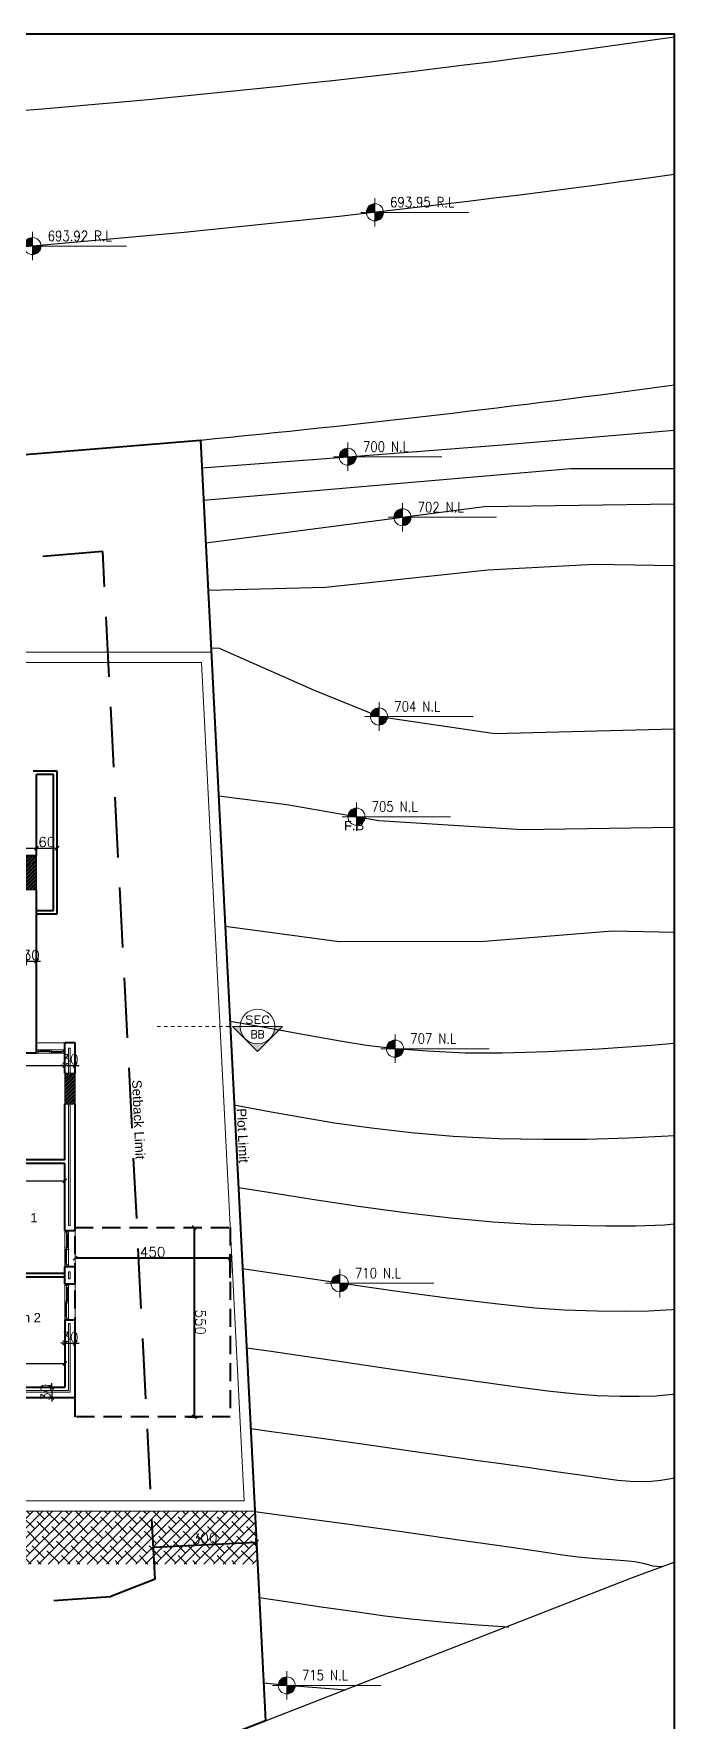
# Model space of a CAD drawing. Header units: metres. Extents: x -322116 to -321123, y -26723 to -26468.
# Drawn here: x -321642.01 to -321623.39, y -26562.96 to -26513.94 of the extents above; entities that cross this region are included whole.
import ezdxf
from ezdxf.enums import TextEntityAlignment as Align

# ---------------------------------------------------------------- set-up
doc = ezdxf.new("R2010")
doc.units = ezdxf.units.M
doc.header["$LTSCALE"] = 7
doc.header["$MEASUREMENT"] = 0
doc.header["$PDMODE"] = 34
doc.header["$PDSIZE"] = 0.5
for name, pattern in [('$0$CENTER', [2, 1.25, -0.25, 0.25, -0.25]), ('1363-TXX-A-XXX-Plots layouts-R02$0$HIDDEN', [0.375, 0.25, -0.125]), ('DASHED', [0.75, 0.5, -0.25]), ('Hidden', [9.525, 6.35, -3.175])]:
    doc.linetypes.add(name, pattern=pattern)
for name, color, linetype, lineweight in [('$0$A-ANNO-IDEN', 2, 'Continuous', 9), ('1363TRXX-AS003$0$A-FLOR-IDEN', 4, 'Continuous', 18), ('A--GLAZ', 132, 'Continuous', 5), ('A-ANNO-TXT3', 6, 'Continuous', 30), ('A-FLOR-HIDN', 9, 'Hidden', 13), ('A-GRID-DIMS', 142, 'Continuous', 9), ('A-PATT', 8, 'Continuous', 5), ('A-WALL-BLWO', 7, 'Continuous', 40), ('L-Structure', 5, 'Continuous', 15), ('PATT-CONC', 8, 'Continuous', 9), ('plaster', 1, 'Continuous', 0), ('XREF-W09-A-ELEV04$0$A--SECT-TILE', 32, 'Continuous', 5)]:
    doc.layers.add(name, color=color, linetype=linetype, lineweight=lineweight)
for name, color, linetype in [('00-LIMIT', 3, 'Continuous'), ('AXIS', 1, 'Continuous'), ('CONT-MJR', 4, 'Continuous'), ('CONT-MNR', 8, 'Continuous'), ('POINT_ICON', 4, 'Continuous')]:
    doc.layers.add(name, color=color, linetype=linetype)
doc.styles.add('$0$EG_SIMPLEX', font='SIMPLEX.shx')
doc.styles.add('1363TRXX-AS003$0$EG_SIMPLEX', font='SIMPLEX.shx')
doc.styles.add('EG_SIMPLEX', font='SIMPLEX.shx')
doc.styles.get("Standard").update_dxf_attribs({"font": 'romans.shx', "height": 0.5})
doc.dimstyles.new('ERGA-M-0200', dxfattribs={"dimscale": 1.15, "dimtxt": 0.2, "dimasz": 0.2, "dimexe": 0.1, "dimexo": 0.1, "dimgap": 0.06, "dimtad": 1, "dimdec": 1, "dimlfac": 100, "dimrnd": 5, "dimdsep": 46, "dimtxsty": 'EG_SIMPLEX', "dimblk1": 'OBLIQUE', "dimblk2": 'OBLIQUE', "dimsah": 1, "dimcen": 0.3, "dimclrd": 256, "dimclre": 256, "dimclrt": 2, "dimadec": 0, "dimazin": 0, "dimtfac": 1, "dimtdec": 1, "dimtix": 1, "dimtmove": 2, "dimatfit": 3, "dimldrblk": 'OBLIQUE', "dimfxl": 1, "dimtolj": 1, "dimtzin": 0, "dimarcsym": 0})

# ---------------------------------------------------------------- blocks, each defined once
blk = doc.blocks.new('*U29')
blk.add_hatch(color=252).paths.add_polyline_path([(0, 450, -0.414214), (450, 0), (643, 0), (0, 643), (-643, 0), (-450, 0, -0.414214)])
blk.add_line((-450, 0), (450, 0))
at = {"linetype": '$0$CENTER'}
blk.add_line((-2593, 0), (-643, 0), dxfattribs=at)
blk.add_lwpolyline([(-450, 0), (-643, 0), (0, 643), (643, 0), (450, 0)])
blk.add_circle((0, 0), 450)
at = {"style": '$0$EG_SIMPLEX'}
blk.add_attdef('NB', text='', height=200, dxfattribs=at).set_placement((0, 32), align=Align.BOTTOM_CENTER)
at = {"style": '$0$EG_SIMPLEX', "width": 0.5625}
blk.add_attdef('REF-F-', text='', height=200, dxfattribs=at).set_placement((-321, -274), (321, -274), align=Align.FIT)
at = {"style": '$0$EG_SIMPLEX'}
blk.add_attdef('REF', text='', height=200, dxfattribs=at).set_placement((0, -75), align=Align.TOP_CENTER)
blk = doc.blocks.new('_OBLIQUE')
at = {"color": 0, "linetype": 'ByBlock'}
blk.add_line((-0.5, -0.5), (0.5, 0.5), dxfattribs=at)
blk = doc.blocks.new('*D440')
at = {"layer": 'A-GRID-DIMS', "lineweight": -2, "transparency": 16777216}
for p, q in [((-321700.525, -26752.97), (-321700.54, -26752.668)), ((-321703.521, -26753.122), (-321703.536, -26752.821)), ((-321703.53, -26752.936), (-321700.534, -26752.783))]:
    blk.add_line(p, q, dxfattribs=at)
at = {"layer": 'Defpoints', "color": 0, "transparency": 16777216}
for p in [(-321700.534, -26752.783), (-321700.519, -26753.084), (-321703.515, -26753.237)]:
    blk.add_point(p, dxfattribs=at)
at = {"layer": 'A-GRID-DIMS', "lineweight": -2, "transparency": 16777216, "xscale": 0.115, "yscale": 0.115, "zscale": 0.115}
for p, rotation in [((-321703.53, -26752.936), 182.9106256903366), ((-321700.534, -26752.783), 2.910625690336583)]:
    blk.add_blockref('_OBLIQUE', p, dxfattribs=dict(at, rotation=rotation))
at = {"layer": 'A-GRID-DIMS', "color": 2, "transparency": 16777216, "insert": (-321702.041, -26752.681), "char_height": 0.2875, "attachment_point": 5, "rotation": 2.9106, "style": 'EG_SIMPLEX'}
blk.add_mtext('\\A1;300', dxfattribs=at)
blk = doc.blocks.new('1363TRXX-AS003$0$TAG-LEV-PL1')
h = blk.add_hatch(color=256)
h.paths.add_polyline_path([(0, 169, 0.414214), (-169, 0), (0, 0)])
h.paths.add_polyline_path([(169, 0), (0, 0), (0, -169, 0.414214)])
for p, q in [((0, -281), (0, 281)), ((-281, 0), (1859, 0))]:
    blk.add_line(p, q)
blk.add_circle((0, 0), 169)
at = {"style": '1363TRXX-AS003$0$EG_SIMPLEX', "width": 0.85}
for tag, p in [('F.F.L.', (450, 150)), ('C.L.', (450, -450))]:
    blk.add_attdef(tag, p, '', height=300, dxfattribs=at)
blk = doc.blocks.new('B1 2')
at = {"layer": '00-LIMIT'}
blk.add_lwpolyline([(-321188.3932, -26514.0379, -0.0197063), (-321212.8968, -26516.5801, -0.0527114), (-321243.3932, -26515.3992, -0.0503698)], format="xyb", dxfattribs=at)
blk.add_lwpolyline([(-321200.2699, -26562.9531), (-321189.6043, -26558.7907), (-321188.3932, -26558.3399)], dxfattribs=at)
at = {"layer": 'A-WALL-BLWO'}
blk.add_lwpolyline([(-321243.3932, -26513.9378), (-321188.3932, -26513.9378), (-321188.3932, -26588.8759), (-321243.3932, -26588.8759)], close=True, dxfattribs=at)
at = {"layer": 'AXIS'}
blk.add_lwpolyline([(-321188.3932, -26518.0303, -0.017565), (-321212.4236, -26520.5147, -0.0521556), (-321243.3932, -26519.3892)], format="xyb", dxfattribs=at)
at = {"layer": 'CONT-MJR', "flags": 128}
for points, elevation in [([(-321188.3932, -26550.9993), (-321188.4683, -26551.0079), (-321189.1391, -26551.0492), (-321189.8435, -26551.0596), (-321190.6423, -26551.0468), (-321191.5961, -26551.0185), (-321192.4453, -26550.9607), (-321193.6015, -26550.8397), (-321194.9851, -26550.6695), (-321196.5165, -26550.4643), (-321198.116, -26550.2382), (-321199.7038, -26550.0055), (-321200.9379, -26549.8198)], 710), ([(-321197.951, -26562.0613), (-321198.4136, -26562.0267), (-321199.6541, -26561.9221), (-321200.3261, -26561.8569)], 715)]:
    blk.add_lwpolyline(points, dxfattribs=dict(at, elevation=elevation))
at = {"layer": 'CONT-MNR', "flags": 128}
for points, elevation in [([(-321202.0732, -26527.4861), (-321191.4122, -26526.5684), (-321188.3932, -26526.5684)], 701), ([(-321202.0099, -26528.73), (-321193.9191, -26527.6762), (-321188.3932, -26527.5997)], 702), ([(-321201.8548, -26531.7818), (-321201.6226, -26531.7914), (-321198.8615, -26533.0098), (-321196.9731, -26533.7744), (-321193.6076, -26534.2718), (-321188.3932, -26534.1356)], 704), ([(-321201.444, -26539.8606), (-321198.1327, -26540.3135), (-321193.9112, -26540.3025), (-321190.1897, -26540.001), (-321188.3932, -26540.0387)], 706), ([(-321188.3932, -26543.2778), (-321189.0609, -26543.3304), (-321190.5994, -26543.435), (-321192.0641, -26543.5129), (-321193.3802, -26543.5547), (-321194.4728, -26543.5504), (-321195.5704, -26543.4996), (-321196.5078, -26543.4249), (-321197.3358, -26543.3279), (-321198.1058, -26543.2107), (-321198.8686, -26543.0752), (-321199.6754, -26542.9231), (-321200.5772, -26542.7564), (-321201.3033, -26542.6321)], 707), ([(-321188.3932, -26545.9515), (-321188.5669, -26545.9651), (-321189.7229, -26546.0264), (-321190.9338, -26546.0608), (-321192.198, -26546.0661), (-321193.5139, -26546.0398), (-321194.8159, -26545.9748), (-321196.0411, -26545.8715), (-321197.1915, -26545.7383), (-321198.2693, -26545.5839), (-321199.2766, -26545.417), (-321200.2156, -26545.2462), (-321201.0884, -26545.0803), (-321201.1797, -26545.063)], 708), ([(-321188.3932, -26548.525), (-321188.6782, -26548.5492), (-321189.501, -26548.5817), (-321190.3839, -26548.5844), (-321191.3831, -26548.5645), (-321192.555, -26548.5291), (-321193.6594, -26548.4659), (-321194.8965, -26548.3499), (-321196.217, -26548.1935), (-321197.5718, -26548.0093), (-321198.9116, -26547.8097), (-321200.1872, -26547.6071), (-321201.0577, -26547.4625)], 709), ([(-321188.3932, -26553.4642), (-321188.4429, -26553.4717), (-321188.9283, -26553.5167), (-321189.4166, -26553.5327), (-321189.9666, -26553.5273), (-321190.6372, -26553.5078), (-321191.2308, -26553.4648), (-321192.0728, -26553.3716), (-321193.1057, -26553.2391), (-321194.2724, -26553.078), (-321195.5154, -26552.8991), (-321196.7774, -26552.7132), (-321198.0012, -26552.5311), (-321199.1293, -26552.3635), (-321200.1044, -26552.2213), (-321200.8209, -26552.1219)], 711), ([(-321188.3932, -26555.8945), (-321188.4378, -26555.9084), (-321188.7808, -26555.9709), (-321189.0534, -26556.0004), (-321189.3283, -26556.0061), (-321189.6783, -26555.9972), (-321190.0306, -26555.9686), (-321190.523, -26555.9061), (-321191.1317, -26555.8181), (-321191.8332, -26555.7134), (-321192.6038, -26555.6005), (-321193.42, -26555.4879), (-321194.025, -26555.4046), (-321194.8999, -26555.2803), (-321195.9947, -26555.1239), (-321197.2595, -26554.9444), (-321198.644, -26554.7508), (-321200.0985, -26554.5522), (-321200.7014, -26554.4726)], 712), ([(-321188.7589, -26558.476), (-321189.0141, -26558.4555), (-321189.244, -26558.3919), (-321189.5352, -26558.3296), (-321189.8431, -26558.2991), (-321190.2228, -26558.2731), (-321190.6719, -26558.2417), (-321191.1882, -26558.1953), (-321191.5751, -26558.1442), (-321192.3316, -26558.0362), (-321193.4006, -26557.8815), (-321194.7248, -26557.6905), (-321196.2472, -26557.4735), (-321197.9107, -26557.2409), (-321199.6581, -26557.003), (-321200.579, -26556.8821)], 713), ([(-321193.1976, -26560.2332), (-321193.2216, -26560.2316), (-321194.0938, -26560.1705), (-321195.0401, -26560.0942), (-321196.059, -26559.9968), (-321196.8002, -26559.909), (-321197.6704, -26559.7899), (-321198.6535, -26559.6462), (-321199.7333, -26559.4843), (-321200.4521, -26559.3768)], 714)]:
    blk.add_lwpolyline(points, dxfattribs=dict(at, elevation=elevation))
blk.add_lwpolyline([(-321201.9403, -26530.0987), (-321198.5284, -26530.0128), (-321193.8139, -26529.5122), (-321190.7128, -26529.3526), (-321188.3932, -26529.3837)], dxfattribs=at)
at = {"layer": 'POINT_ICON', "color": 4, "linetype": 'Continuous'}
for points, elevation in [([(-321202.1206, -26526.5524), (-321197.8825, -26526.2276), (-321193.395, -26525.8838), (-321188.3932, -26525.4505)], 700), ([(-321201.6362, -26536.0808), (-321199.649, -26536.3277), (-321196.9745, -26536.7997), (-321192.8035, -26537.0602), (-321188.3932, -26536.9919)], 705)]:
    blk.add_lwpolyline(points, dxfattribs=dict(at, elevation=elevation))
at = {"layer": '1363TRXX-AS003$0$A-FLOR-IDEN'}
ref = blk.add_blockref('1363TRXX-AS003$0$TAG-LEV-PL1', (-321197.0922, -26519.1269, 693.9512), dxfattribs=dict(at, xscale=0.0014700000362087, yscale=0.0014700000362087, zscale=0.0014700000362087))
ref.add_attrib('F.F.L.', '693.95 R.L', (-321196.6512, -26518.9799, 693.9512), dxfattribs={"layer": '0', "height": 0.294, "rotation": 360, "style": '1363TRXX-AS003$0$EG_SIMPLEX', "width": 0.85})
ref = blk.add_blockref('1363TRXX-AS003$0$TAG-LEV-PL1', (-321207.0438, -26520.1065), dxfattribs=dict(at, xscale=0.0014700000362087, yscale=0.0014700000362087, zscale=0.0014700000362087))
ref.add_attrib('F.F.L.', '693.92 R.L', (-321206.6028, -26519.9595), dxfattribs={"layer": '0', "height": 0.294, "rotation": 360, "style": '1363TRXX-AS003$0$EG_SIMPLEX', "width": 0.85})
ref = blk.add_blockref('1363TRXX-AS003$0$TAG-LEV-PL1', (-321197.8825, -26526.2276, 700), dxfattribs=dict(at, xscale=0.0014700000362087, yscale=0.0014700000362087, zscale=0.0014700000362087))
ref.add_attrib('F.F.L.', '700 N.L', (-321197.4415, -26526.0806, 700), dxfattribs={"layer": '0', "height": 0.294, "rotation": 360, "style": '1363TRXX-AS003$0$EG_SIMPLEX', "width": 0.85})
ref = blk.add_blockref('1363TRXX-AS003$0$TAG-LEV-PL1', (-321196.2904, -26527.9851, 702), dxfattribs=dict(at, xscale=0.0014700000362087, yscale=0.0014700000362087, zscale=0.0014700000362087))
ref.add_attrib('F.F.L.', '702 N.L', (-321195.8494, -26527.8381, 702), dxfattribs={"layer": '0', "height": 0.294, "rotation": 360, "style": '1363TRXX-AS003$0$EG_SIMPLEX', "width": 0.85})
ref = blk.add_blockref('1363TRXX-AS003$0$TAG-LEV-PL1', (-321196.973, -26533.7744, 704), dxfattribs=dict(at, xscale=0.0014700000362087, yscale=0.0014700000362087, zscale=0.0014700000362087))
ref.add_attrib('F.F.L.', '704 N.L', (-321196.532, -26533.6274, 704), dxfattribs={"layer": '0', "height": 0.294, "rotation": 360, "style": '1363TRXX-AS003$0$EG_SIMPLEX', "width": 0.85})
ref = blk.add_blockref('1363TRXX-AS003$0$TAG-LEV-PL1', (-321197.6273, -26536.6845, 705), dxfattribs=dict(at, xscale=0.0014700000362087, yscale=0.0014700000362087, zscale=0.0014700000362087))
ref.add_attrib('F.F.L.', '705 N.L', (-321197.1863, -26536.5375, 705), dxfattribs={"layer": '0', "height": 0.294, "rotation": 360, "style": '1363TRXX-AS003$0$EG_SIMPLEX', "width": 0.85})
ref = blk.add_blockref('1363TRXX-AS003$0$TAG-LEV-PL1', (-321196.5078, -26543.4249, 707), dxfattribs=dict(at, xscale=0.0014700000362087, yscale=0.0014700000362087, zscale=0.0014700000362087))
ref.add_attrib('F.F.L.', '707 N.L', (-321196.0668, -26543.2779, 707), dxfattribs={"layer": '0', "height": 0.294, "rotation": 360, "style": '1363TRXX-AS003$0$EG_SIMPLEX', "width": 0.85})
ref = blk.add_blockref('1363TRXX-AS003$0$TAG-LEV-PL1', (-321198.116, -26550.2382, 710), dxfattribs=dict(at, xscale=0.0014700000362087, yscale=0.0014700000362087, zscale=0.0014700000362087))
ref.add_attrib('F.F.L.', '710 N.L', (-321197.675, -26550.0912, 710), dxfattribs={"layer": '0', "height": 0.294, "rotation": 360, "style": '1363TRXX-AS003$0$EG_SIMPLEX', "width": 0.85})
ref = blk.add_blockref('1363TRXX-AS003$0$TAG-LEV-PL1', (-321199.6542, -26561.9221, 715), dxfattribs=dict(at, xscale=0.0014700000362087, yscale=0.0014700000362087, zscale=0.0014700000362087))
ref.add_attrib('F.F.L.', '715 N.L', (-321199.2132, -26561.7751, 715), dxfattribs={"layer": '0', "height": 0.294, "rotation": 360, "style": '1363TRXX-AS003$0$EG_SIMPLEX', "width": 0.85})
blk = doc.blocks.new('new for radem')
at = {"layer": 'plaster'}
h = blk.add_hatch(dxfattribs=at)
h.set_pattern_fill('ANSI38', color=256, scale=1.6)
h.set_pattern_definition([(45, (-130, 0), (-0.14142135624, 0.14142135624), []), (135, (-130, 0), (-0.42426406871, 0.14142135624), [0.5, -0.3])])
h.paths.add_polyline_path([(-321635.58, -26556.858), (-321635.501, -26558.402), (-321670.332, -26558.402), (-321670.211, -26556.858), (-321655.212, -26556.858), (-321655.212, -26554.12), (-321651.742, -26554.12), (-321651.742, -26556.858)])
blk = doc.blocks.new('block')
at = {"layer": 'PATT-CONC', "transparency": 33554610}
h = blk.add_hatch(dxfattribs=at)
h.set_pattern_fill('ANSI31', color=8, scale=0.3)
h.set_pattern_definition([(45, (195, 0), (-0.0265165042945, 0.0265165042945), [])])
h.paths.add_polyline_path([(-321663.329, -26546.458), (-321663.329, -26546.758), (-321664.229, -26546.758), (-321664.229, -26546.458)])
h.paths.add_polyline_path([(-321642.229, -26538.808), (-321641.929, -26538.808), (-321641.929, -26537.808), (-321642.229, -26537.808)])
h.paths.add_polyline_path([(-321648.412, -26538.808), (-321648.112, -26538.808), (-321648.112, -26537.808), (-321648.412, -26537.808)])
h.paths.add_polyline_path([(-321652.212, -26539.308), (-321651.912, -26539.308), (-321651.912, -26538.508), (-321652.212, -26538.508)])
h.paths.add_polyline_path([(-321658.412, -26538.808), (-321658.112, -26538.808), (-321658.112, -26537.808), (-321658.412, -26537.808)])
h.paths.add_polyline_path([(-321658.412, -26547.358), (-321658.112, -26547.358), (-321658.112, -26548.258), (-321658.412, -26548.258)])
h.paths.add_polyline_path([(-321648.413, -26544.135), (-321648.113, -26544.135), (-321648.113, -26545.035), (-321648.413, -26545.035)])
h.paths.add_polyline_path([(-321664.612, -26538.708), (-321664.312, -26538.708), (-321664.312, -26537.808), (-321664.612, -26537.808)])
h.paths.add_polyline_path([(-321640.802, -26544.135), (-321641.102, -26544.135), (-321641.102, -26545.035), (-321640.802, -26545.035)])
h.paths.add_polyline_path([(-321651.912, -26547.958), (-321652.856, -26547.958), (-321652.856, -26548.258), (-321651.912, -26548.258)])
at = {"layer": 'L-Structure'}
blk.add_lwpolyline([(-321642.229, -26538.808), (-321641.929, -26538.808), (-321641.929, -26537.808), (-321642.229, -26537.808), (-321642.229, -26538.808)], dxfattribs=at)
blk.add_lwpolyline([(-321640.802, -26544.135), (-321641.102, -26544.135), (-321641.102, -26545.035), (-321640.802, -26545.035)], close=True, dxfattribs=at)
blk = doc.blocks.new('*U573')
for p, q in [((50, 100), (1000, 100)), ((50, 50), (1000, 50)), ((50, 0), (1000, 0)), ((100, 0), (100, 50)), ((100, 25), (500, 25)), ((500, 0), (500, 100)), ((550, 0), (550, 100)), ((550, 75), (950, 75)), ((950, 100), (950, 50))]:
    blk.add_line(p, q)
for points in [[(0, 100), (50, 100), (50, 0), (0, 0)], [(1050, 100), (1000, 100), (1000, 0), (1050, 0)]]:
    blk.add_lwpolyline(points)
blk = doc.blocks.new('*D340')
at = {"layer": 'A-GRID-DIMS', "lineweight": -2, "transparency": 16777216}
for p, q in [((-321644.702, -26543.927), (-321644.702, -26543.797)), ((-321641.102, -26543.927), (-321641.102, -26543.797)), ((-321644.702, -26543.912), (-321641.102, -26543.912))]:
    blk.add_line(p, q, dxfattribs=at)
at = {"layer": 'Defpoints', "color": 0, "transparency": 16777216}
for p in [(-321644.702, -26544.042, 0), (-321641.102, -26543.912), (-321641.102, -26544.042)]:
    blk.add_point(p, dxfattribs=at)
at = {"layer": 'A-GRID-DIMS', "lineweight": -2, "transparency": 16777216, "xscale": 0.115, "yscale": 0.115, "zscale": 0.115, "rotation": 180}
blk.add_blockref('_OBLIQUE', (-321644.702, -26543.912), dxfattribs=at)
at = {"layer": 'A-GRID-DIMS', "lineweight": -2, "transparency": 16777216, "xscale": 0.115, "yscale": 0.115, "zscale": 0.115}
blk.add_blockref('_OBLIQUE', (-321641.102, -26543.912), dxfattribs=at)
at = {"layer": 'A-GRID-DIMS', "color": 2, "transparency": 16777216, "insert": (-321642.902, -26543.734), "char_height": 0.2875, "attachment_point": 5, "style": 'EG_SIMPLEX'}
blk.add_mtext('\\A1;360', dxfattribs=at)
blk = doc.blocks.new('*D341')
at = {"layer": 'A-GRID-DIMS', "lineweight": -2, "transparency": 16777216}
for p, q in [((-321644.902, -26547.275), (-321644.902, -26547.145)), ((-321641.102, -26547.275), (-321641.102, -26547.145)), ((-321644.902, -26547.26), (-321641.102, -26547.26))]:
    blk.add_line(p, q, dxfattribs=at)
at = {"layer": 'Defpoints', "color": 0, "transparency": 16777216}
for p in [(-321644.902, -26547.39, 0), (-321641.102, -26547.26), (-321641.102, -26547.39)]:
    blk.add_point(p, dxfattribs=at)
at = {"layer": 'A-GRID-DIMS', "lineweight": -2, "transparency": 16777216, "xscale": 0.115, "yscale": 0.115, "zscale": 0.115, "rotation": 180}
blk.add_blockref('_OBLIQUE', (-321644.902, -26547.26), dxfattribs=at)
at = {"layer": 'A-GRID-DIMS', "lineweight": -2, "transparency": 16777216, "xscale": 0.115, "yscale": 0.115, "zscale": 0.115}
blk.add_blockref('_OBLIQUE', (-321641.102, -26547.26), dxfattribs=at)
at = {"layer": 'A-GRID-DIMS', "color": 2, "transparency": 16777216, "insert": (-321643.002, -26547.082), "char_height": 0.2875, "attachment_point": 5, "style": 'EG_SIMPLEX'}
blk.add_mtext('\\A1;380', dxfattribs=at)
blk = doc.blocks.new('*D342')
at = {"layer": 'A-GRID-DIMS', "lineweight": -2, "transparency": 16777216}
for p, q in [((-321644.902, -26552.588), (-321644.902, -26552.457)), ((-321644.902, -26552.572), (-321641.102, -26552.572)), ((-321641.102, -26552.588), (-321641.102, -26552.457))]:
    blk.add_line(p, q, dxfattribs=at)
at = {"layer": 'Defpoints', "color": 0, "transparency": 16777216}
for p in [(-321641.102, -26552.572), (-321644.902, -26552.703, 0), (-321641.102, -26552.703)]:
    blk.add_point(p, dxfattribs=at)
at = {"layer": 'A-GRID-DIMS', "lineweight": -2, "transparency": 16777216, "xscale": 0.115, "yscale": 0.115, "zscale": 0.115, "rotation": 180}
blk.add_blockref('_OBLIQUE', (-321644.902, -26552.572), dxfattribs=at)
at = {"layer": 'A-GRID-DIMS', "lineweight": -2, "transparency": 16777216, "xscale": 0.115, "yscale": 0.115, "zscale": 0.115}
blk.add_blockref('_OBLIQUE', (-321641.102, -26552.572), dxfattribs=at)
at = {"layer": 'A-GRID-DIMS', "color": 2, "transparency": 16777216, "insert": (-321643.002, -26552.394), "char_height": 0.2875, "attachment_point": 5, "style": 'EG_SIMPLEX'}
blk.add_mtext('\\A1;380', dxfattribs=at)
blk = doc.blocks.new('*D345')
at = {"layer": 'A-GRID-DIMS', "lineweight": -2, "transparency": 16777216}
for p, q in [((-321642.229, -26540.678), (-321642.229, -26541)), ((-321641.929, -26540.597), (-321641.929, -26541)), ((-321642.229, -26540.885), (-321642.344, -26540.885)), ((-321642.229, -26540.885), (-321641.929, -26540.885)), ((-321641.929, -26540.885), (-321641.814, -26540.885))]:
    blk.add_line(p, q, dxfattribs=at)
at = {"layer": 'Defpoints', "color": 0, "transparency": 16777216}
for p in [(-321642.229, -26540.563), (-321641.929, -26540.482), (-321641.929, -26540.885)]:
    blk.add_point(p, dxfattribs=at)
at = {"layer": 'A-GRID-DIMS', "lineweight": -2, "transparency": 16777216, "xscale": 0.115, "yscale": 0.115, "zscale": 0.115}
blk.add_blockref('_OBLIQUE', (-321642.229, -26540.885), dxfattribs=at)
at = {"layer": 'A-GRID-DIMS', "lineweight": -2, "transparency": 16777216, "xscale": 0.115, "yscale": 0.115, "zscale": 0.115, "rotation": 180}
blk.add_blockref('_OBLIQUE', (-321641.929, -26540.885), dxfattribs=at)
at = {"layer": 'A-GRID-DIMS', "color": 2, "transparency": 16777216, "insert": (-321642.079, -26540.707), "char_height": 0.2875, "attachment_point": 5, "style": 'EG_SIMPLEX'}
blk.add_mtext('\\A1;30', dxfattribs=at)
blk = doc.blocks.new('*D346')
at = {"layer": 'A-GRID-DIMS', "lineweight": -2, "transparency": 16777216}
for p, q in [((-321641.102, -26543.927), (-321641.102, -26543.797)), ((-321640.802, -26543.927), (-321640.802, -26543.797)), ((-321641.102, -26543.912), (-321641.217, -26543.912)), ((-321641.102, -26543.912), (-321640.802, -26543.912)), ((-321640.802, -26543.912), (-321640.687, -26543.912))]:
    blk.add_line(p, q, dxfattribs=at)
at = {"layer": 'Defpoints', "color": 0, "transparency": 16777216}
for p in [(-321641.102, -26544.042), (-321640.802, -26543.912), (-321640.802, -26544.042)]:
    blk.add_point(p, dxfattribs=at)
at = {"layer": 'A-GRID-DIMS', "lineweight": -2, "transparency": 16777216, "xscale": 0.115, "yscale": 0.115, "zscale": 0.115}
blk.add_blockref('_OBLIQUE', (-321641.102, -26543.912), dxfattribs=at)
at = {"layer": 'A-GRID-DIMS', "lineweight": -2, "transparency": 16777216, "xscale": 0.115, "yscale": 0.115, "zscale": 0.115, "rotation": 180}
blk.add_blockref('_OBLIQUE', (-321640.802, -26543.912), dxfattribs=at)
at = {"layer": 'A-GRID-DIMS', "color": 2, "transparency": 16777216, "insert": (-321640.952, -26543.734), "char_height": 0.2875, "attachment_point": 5, "style": 'EG_SIMPLEX'}
blk.add_mtext('\\A1;30', dxfattribs=at)
blk = doc.blocks.new('*D353')
at = {"layer": 'A-GRID-DIMS', "lineweight": -2, "transparency": 16777216}
for p, q in [((-321641.102, -26551.983), (-321641.217, -26551.983)), ((-321641.102, -26551.886), (-321641.102, -26552.098)), ((-321641.102, -26551.983), (-321640.802, -26551.983)), ((-321640.802, -26551.886), (-321640.802, -26552.098)), ((-321640.802, -26551.983), (-321640.687, -26551.983))]:
    blk.add_line(p, q, dxfattribs=at)
at = {"layer": 'Defpoints', "color": 0, "transparency": 16777216}
for p in [(-321641.102, -26551.771), (-321640.802, -26551.771), (-321640.802, -26551.983)]:
    blk.add_point(p, dxfattribs=at)
at = {"layer": 'A-GRID-DIMS', "lineweight": -2, "transparency": 16777216, "xscale": 0.115, "yscale": 0.115, "zscale": 0.115}
blk.add_blockref('_OBLIQUE', (-321641.102, -26551.983), dxfattribs=at)
at = {"layer": 'A-GRID-DIMS', "lineweight": -2, "transparency": 16777216, "xscale": 0.115, "yscale": 0.115, "zscale": 0.115, "rotation": 180}
blk.add_blockref('_OBLIQUE', (-321640.802, -26551.983), dxfattribs=at)
at = {"layer": 'A-GRID-DIMS', "color": 2, "transparency": 16777216, "insert": (-321640.952, -26551.805), "char_height": 0.2875, "attachment_point": 5, "style": 'EG_SIMPLEX'}
blk.add_mtext('\\A1;30', dxfattribs=at)
blk = doc.blocks.new('*D37')
at = {"layer": 'A-GRID-DIMS', "lineweight": -2, "transparency": 16777216}
for p, q in [((-321638.939, -26572.053), (-321639.622, -26572.053)), ((-321639.507, -26572.053), (-321639.507, -26576.553))]:
    blk.add_line(p, q, dxfattribs=at)
at = {"layer": 'Defpoints', "color": 0, "transparency": 16777216}
for p in [(-321638.824, -26572.053), (-321639.507, -26576.553), (-321639.507, -26576.553)]:
    blk.add_point(p, dxfattribs=at)
at = {"layer": 'A-GRID-DIMS', "lineweight": -2, "transparency": 16777216, "xscale": 0.115, "yscale": 0.115, "zscale": 0.115}
for p, rotation in [((-321639.507, -26572.053), 90), ((-321639.507, -26576.553), 270)]:
    blk.add_blockref('_OBLIQUE', p, dxfattribs=dict(at, rotation=rotation))
at = {"layer": 'A-GRID-DIMS', "color": 2, "transparency": 16777216, "insert": (-321639.686, -26574.303), "char_height": 0.2875, "attachment_point": 5, "rotation": 90, "style": 'EG_SIMPLEX'}
blk.add_mtext('\\A1;450', dxfattribs=at)
blk = doc.blocks.new('*D38')
at = {"layer": 'A-GRID-DIMS', "lineweight": -2, "transparency": 16777216}
for p, q in [((-321640.398, -26573.296), (-321640.398, -26572.978)), ((-321640.398, -26573.093), (-321634.898, -26573.093)), ((-321634.898, -26573.296), (-321634.898, -26572.978))]:
    blk.add_line(p, q, dxfattribs=at)
at = {"layer": 'Defpoints', "color": 0, "transparency": 16777216}
for p in [(-321634.898, -26573.093), (-321640.398, -26573.411), (-321634.898, -26573.411)]:
    blk.add_point(p, dxfattribs=at)
at = {"layer": 'A-GRID-DIMS', "lineweight": -2, "transparency": 16777216, "xscale": 0.115, "yscale": 0.115, "zscale": 0.115, "rotation": 180}
blk.add_blockref('_OBLIQUE', (-321640.398, -26573.093), dxfattribs=at)
at = {"layer": 'A-GRID-DIMS', "lineweight": -2, "transparency": 16777216, "xscale": 0.115, "yscale": 0.115, "zscale": 0.115}
blk.add_blockref('_OBLIQUE', (-321634.898, -26573.093), dxfattribs=at)
at = {"layer": 'A-GRID-DIMS', "color": 2, "transparency": 16777216, "insert": (-321637.648, -26572.914), "char_height": 0.2875, "attachment_point": 5, "style": 'EG_SIMPLEX'}
blk.add_mtext('\\A1;550', dxfattribs=at)
blk = doc.blocks.new('*U45')
for p, q in [((50, 100), (780, 100)), ((50, 50), (780, 50)), ((50, 0), (780, 0)), ((100, 0), (100, 50)), ((100, 25), (390, 25)), ((390, 0), (390, 100)), ((440, 0), (440, 100)), ((440, 75), (730, 75)), ((730, 100), (730, 50))]:
    blk.add_line(p, q)
for points in [[(0, 100), (50, 100), (50, 0), (0, 0)], [(830, 100), (780, 100), (780, 0), (830, 0)]]:
    blk.add_lwpolyline(points)
blk = doc.blocks.new('*D407')
at = {"layer": 'A-GRID-DIMS', "lineweight": -2, "transparency": 16777216}
for p, q in [((-321641.365, -26553.258), (-321641.598, -26553.258)), ((-321641.365, -26553.558), (-321641.598, -26553.558)), ((-321641.483, -26553.258), (-321641.483, -26553.143)), ((-321641.483, -26553.258), (-321641.483, -26553.558)), ((-321641.483, -26553.558), (-321641.483, -26553.673))]:
    blk.add_line(p, q, dxfattribs=at)
at = {"layer": 'Defpoints', "color": 0, "transparency": 16777216}
for p in [(-321641.483, -26553.558), (-321641.25, -26553.258), (-321641.25, -26553.558)]:
    blk.add_point(p, dxfattribs=at)
at = {"layer": 'A-GRID-DIMS', "lineweight": -2, "transparency": 16777216, "xscale": 0.115, "yscale": 0.115, "zscale": 0.115}
for p, rotation in [((-321641.483, -26553.258), 270), ((-321641.483, -26553.558), 90)]:
    blk.add_blockref('_OBLIQUE', p, dxfattribs=dict(at, rotation=rotation))
at = {"layer": 'A-GRID-DIMS', "color": 2, "transparency": 16777216, "insert": (-321641.662, -26553.408), "char_height": 0.2875, "attachment_point": 5, "rotation": 90, "style": 'EG_SIMPLEX'}
blk.add_mtext('\\A1;30', dxfattribs=at)
blk = doc.blocks.new('*D414')
at = {"layer": 'A-GRID-DIMS', "lineweight": -2, "transparency": 16777216}
for p, q in [((-321648.112, -26537.602), (-321648.112, -26537.483)), ((-321648.112, -26537.598), (-321641.929, -26537.598)), ((-321641.929, -26537.602), (-321641.929, -26537.483))]:
    blk.add_line(p, q, dxfattribs=at)
at = {"layer": 'Defpoints', "color": 0, "transparency": 16777216}
for p in [(-321648.112, -26537.717), (-321641.929, -26537.598), (-321641.929, -26537.717)]:
    blk.add_point(p, dxfattribs=at)
at = {"layer": 'A-GRID-DIMS', "lineweight": -2, "transparency": 16777216, "xscale": 0.115, "yscale": 0.115, "zscale": 0.115, "rotation": 180}
blk.add_blockref('_OBLIQUE', (-321648.112, -26537.598), dxfattribs=at)
at = {"layer": 'A-GRID-DIMS', "lineweight": -2, "transparency": 16777216, "xscale": 0.115, "yscale": 0.115, "zscale": 0.115}
blk.add_blockref('_OBLIQUE', (-321641.929, -26537.598), dxfattribs=at)
at = {"layer": 'A-GRID-DIMS', "color": 2, "transparency": 16777216, "insert": (-321645.02, -26537.419), "char_height": 0.2875, "attachment_point": 5, "style": 'EG_SIMPLEX'}
blk.add_mtext('\\A1;620', dxfattribs=at)
blk = doc.blocks.new('*D421')
at = {"layer": 'A-GRID-DIMS', "lineweight": -2, "transparency": 16777216}
for p, q in [((-321641.929, -26537.613), (-321641.929, -26537.483)), ((-321641.929, -26537.598), (-321641.329, -26537.598)), ((-321641.329, -26537.613), (-321641.329, -26537.483))]:
    blk.add_line(p, q, dxfattribs=at)
at = {"layer": 'Defpoints', "color": 0, "transparency": 16777216}
for p in [(-321641.929, -26537.728), (-321641.329, -26537.598), (-321641.329, -26537.728)]:
    blk.add_point(p, dxfattribs=at)
at = {"layer": 'A-GRID-DIMS', "lineweight": -2, "transparency": 16777216, "xscale": 0.115, "yscale": 0.115, "zscale": 0.115, "rotation": 180}
blk.add_blockref('_OBLIQUE', (-321641.929, -26537.598), dxfattribs=at)
at = {"layer": 'A-GRID-DIMS', "lineweight": -2, "transparency": 16777216, "xscale": 0.115, "yscale": 0.115, "zscale": 0.115}
blk.add_blockref('_OBLIQUE', (-321641.329, -26537.598), dxfattribs=at)
at = {"layer": 'A-GRID-DIMS', "color": 2, "transparency": 16777216, "insert": (-321641.629, -26537.419), "char_height": 0.2875, "attachment_point": 5, "style": 'EG_SIMPLEX'}
blk.add_mtext('\\A1;60', dxfattribs=at)
blk = doc.blocks.new('plot limit')
at = {"color": 5}
blk.add_lwpolyline([(-321725.0411, -26759.7735), (-321735.7734, -26759.0595), (-321732.8382, -26721.5907), (-321726.0304, -26721.9282), (-321722.2569, -26721.9337), (-321712.0131, -26721.5769), (-321702.1619, -26720.7671), (-321700.2699, -26757.9792), (-321703.6476, -26759.2974, -0.0276131)], format="xyb", close=True, dxfattribs=at)
at = {"color": 5, "linetype": 'DASHED', "ltscale": 0.5}
for points in [[(-321703.4829, -26753.8659), (-321705.0008, -26724.0106), (-321711.838, -26724.5726), (-321722.2069, -26724.9338), (-321726.107, -26724.928), (-321730.075, -26724.7313), (-321732.3893, -26754.2736)], [(-321703.4829, -26753.8659), (-321704.7696, -26754.368)]]:
    blk.add_lwpolyline(points, dxfattribs=at)
blk.add_lwpolyline([(-321704.7696, -26754.368, -0.0265265), (-321724.7933, -26754.7789), (-321732.3893, -26754.2736)], format="xyb", dxfattribs=at)
at = {"layer": '00-LIMIT'}
blk.add_arc((-321735.7574, -26372.37), 350.0132, 275.507932, 277.777196, dxfattribs=at)
at = {"layer": '$0$A-ANNO-IDEN'}
ref = blk.add_blockref('*U29', (-321700.5036, -26737.8057), dxfattribs=dict(at, xscale=-0.0011249999994782, yscale=0.0011249999994782, zscale=0.0011249999994782, rotation=180))
ref.add_attrib('REF-F-', 'SEC', dxfattribs={"layer": '0', "height": 0.225, "rotation": 360, "style": '$0$EG_SIMPLEX', "width": 1.25}).set_placement((-321700.8652, -26737.7221), (-321700.1419, -26737.7221), align=Align.FIT)
ref.add_attrib('NB', 'BB', dxfattribs={"layer": '0', "height": 0.225, "rotation": 360, "style": '$0$EG_SIMPLEX'}).set_placement((-321700.5036, -26738.2169), align=Align.BOTTOM_CENTER)
at = {"layer": 'A-ANNO-TXT3', "lineweight": 5, "char_height": 0.276, "attachment_point": 1, "rotation": 272.5853}
for s, width, gutter_width, heights, insert in [('\\A1;{\\fArial Unicode MS|b0|i0|c0|p34;Setback Limit}', 3.166192, 3.6928, [1.1191], (-321703.8757, -26739.3486, 0)), ('\\A1;{\\fArial Unicode MS|b0|i0|c0|p34;Plot Limit}', 3.423118, 3.0774, [1.7915], (-321700.8319, -26740.1779, 0))]:
    blk.add_mtext_dynamic_manual_height_columns(s, width=width, gutter_width=gutter_width, heights=heights, dxfattribs=dict(at, insert=insert))
at = {"layer": 'A-GRID-DIMS'}
dim = blk.add_aligned_dim(p1=(-321703.5149, -26753.2367), p2=(-321700.5187, -26753.0844), distance=0.3015, dimstyle='ERGA-M-0200', override={"dimtxt": 0.25, "dimasz": 0.1, "dimgap": 0.03, "dimfxl": 100}, dxfattribs=at)
dim.commit()
dim.dimension.update_dxf_attribs({"geometry": '*D440', "text_midpoint": (-321702.0412, -26752.6814)})
blk = doc.blocks.new('c112')
at = {"layer": 'A-WALL-BLWO', "linetype": '1363-TXX-A-XXX-Plots layouts-R02$0$HIDDEN', "lineweight": -2, "ltscale": 0.3}
blk.add_lwpolyline([(-321640.3981, -26572.0528), (-321634.8981, -26572.0528), (-321634.8981, -26576.5528), (-321640.3981, -26576.5528), (-321640.3981, -26572.0528)], dxfattribs=at)
at = {"layer": 'A-GRID-DIMS'}
dim = blk.add_linear_dim(base=(-321639.5074, -26576.5528), p1=(-321638.8236, -26572.0528), p2=(-321639.5074, -26576.5528), angle=90, dimstyle='ERGA-M-0200', override={"dimtxt": 0.25, "dimasz": 0.1, "dimgap": 0.03, "dimfxl": 100}, dxfattribs=at)
dim.commit()
dim.dimension.update_dxf_attribs({"geometry": '*D37', "text_midpoint": (-321639.6856, -26574.3028)})
dim = blk.add_linear_dim(base=(-321634.8981, -26573.0927), p1=(-321640.3981, -26573.4106), p2=(-321634.8981, -26573.4106), dimstyle='ERGA-M-0200', override={"dimtxt": 0.25, "dimasz": 0.1, "dimgap": 0.03, "dimfxl": 100}, dxfattribs=at)
dim.commit()
dim.dimension.update_dxf_attribs({"geometry": '*D38', "text_midpoint": (-321637.6481, -26572.9145)})

msp = doc.modelspace()

# ---------------------------------------------------------------- linework, layer by layer
at = {"layer": 'A-FLOR-HIDN', "linetype": 'ByBlock', "ltscale": 0.1}
for p, q in [((-321641.1018, -26543.2581), (-321641.9287, -26543.2581)), ((-321640.8018, -26549.7581), (-321640.8018, -26548.7081)), ((-321640.8018, -26551.3081), (-321640.8018, -26550.2581))]:
    msp.add_line(p, q, dxfattribs=at)
at = {"layer": 'A-PATT'}
for p, q in [((-321668.2566, -26531.9053, 586.1059), (-321636.8485, -26531.9053, 586.1059)), ((-321636.8485, -26531.9053), (-321635.5798, -26556.8581, 0)), ((-321648.1118, -26532.2053, 586.1059), (-321637.1337, -26532.2053, 586.1059)), ((-321637.1337, -26532.2053, 0), (-321635.8954, -26556.5581, 0)), ((-321642.2603, -26556.5581, 0), (-321635.8954, -26556.5581, 0)), ((-321642.2603, -26556.8581, 0), (-321635.5798, -26556.8581, 0))]:
    msp.add_line(p, q, dxfattribs=at)
at = {"layer": 'A-WALL-BLWO'}
for p, q in [((-321641.3287, -26535.3581), (-321642.0287, -26535.3581)), ((-321641.4287, -26535.4581), (-321641.9287, -26535.4581)), ((-321641.9287, -26537.8081), (-321641.9287, -26535.4581)), ((-321641.4287, -26539.4081), (-321641.4287, -26535.4581)), ((-321641.3287, -26539.5081), (-321641.3287, -26535.3581)), ((-321642.2287, -26537.8081), (-321641.9287, -26537.8081)), ((-321641.9287, -26539.4081), (-321641.4287, -26539.4081)), ((-321641.9287, -26539.5081), (-321641.3287, -26539.5081)), ((-321641.1018, -26544.1348), (-321641.1018, -26543.2581)), ((-321640.8018, -26543.2581), (-321641.1018, -26543.2581)), ((-321641.9287, -26543.5581), (-321644.7018, -26543.5581)), ((-321641.1018, -26546.6581), (-321644.9018, -26546.6581)), ((-321641.1018, -26546.7581), (-321644.9018, -26546.7581)), ((-321641.1018, -26549.9581), (-321644.9018, -26549.9581)), ((-321641.1018, -26550.0581), (-321644.9018, -26550.0581)), ((-321640.8018, -26551.3081), (-321641.1018, -26551.3081)), ((-321641.1018, -26551.3081), (-321641.1018, -26553.2581)), ((-321642.5603, -26553.2581), (-321641.1018, -26553.2581))]:
    msp.add_line(p, q, dxfattribs=at)
for points in [[(-321641.9287, -26543.5581), (-321641.9287, -26538.8081)], [(-321640.8018, -26544.138), (-321640.8018, -26543.2581)], [(-321641.1018, -26548.7081), (-321640.8018, -26548.7081), (-321640.8018, -26545.0348)], [(-321641.1018, -26546.6581), (-321641.1018, -26545.0348)], [(-321641.1018, -26548.7081), (-321641.1018, -26546.7581)], [(-321641.1018, -26550.2581), (-321640.8018, -26550.2581), (-321640.8018, -26549.7581)], [(-321640.8018, -26549.7581), (-321641.1018, -26549.7581)], [(-321641.1018, -26550.2581), (-321641.1018, -26549.7581)], [(-321642.5603, -26553.5581), (-321640.8018, -26553.5581), (-321640.8018, -26551.3081)]]:
    msp.add_lwpolyline(points, dxfattribs=at)
at = {"layer": 'XREF-W09-A-ELEV04$0$A--SECT-TILE'}
for p, q in [((-321641.0018, -26544.1348), (-321641.0018, -26543.4081)), ((-321640.9518, -26543.4081), (-321641.0018, -26543.4081)), ((-321641.0018, -26548.5581), (-321640.9518, -26548.5581)), ((-321641.0018, -26550.1081), (-321640.9518, -26550.1081)), ((-321641.0018, -26551.4081), (-321641.0018, -26553.3581)), ((-321642.4603, -26553.3581), (-321641.0018, -26553.3581))]:
    msp.add_line(p, q, dxfattribs=at)
for points in [[(-321640.9518, -26544.1348), (-321640.9518, -26543.4081)], [(-321641.0018, -26548.5581), (-321641.0018, -26545.0348)], [(-321640.9518, -26545.0348), (-321640.9518, -26548.5581)], [(-321641.0018, -26550.1081), (-321641.0018, -26549.9081)], [(-321641.0018, -26549.9081), (-321640.9518, -26549.9081), (-321640.9518, -26550.1081)], [(-321642.4603, -26553.3581), (-321642.4603, -26553.4081), (-321640.9518, -26553.4081), (-321640.9518, -26551.4081), (-321641.0018, -26551.4081)]]:
    msp.add_lwpolyline(points, dxfattribs=at)

# ---------------------------------------------------------------- block references
at = {"layer": 'A--GLAZ', "xscale": -0.001, "yscale": 0.001, "zscale": 0.001}
msp.add_blockref('*U45', (-321641.1018, -26543.5581), dxfattribs=at)
at = {"layer": 'A--GLAZ', "xscale": -0.001, "yscale": 0.001, "zscale": 0.001, "rotation": 270}
for p in [(-321641.1018, -26549.7581), (-321641.1018, -26551.3081)]:
    msp.add_blockref('*U573', p, dxfattribs=at)
at = {"layer": 'A-WALL-BLWO'}
for name, p in [('B1 2', (-435, 0)), ('plot limit', (65, 195.0262)), ('block', (0, 0)), ('new for radem', (0, 0))]:
    msp.add_blockref(name, p, dxfattribs=at)
at = {"layer": 'A-WALL-BLWO', "rotation": 270}
msp.add_blockref('c112', (-295064.249, -348189.019), dxfattribs=at)

# ---------------------------------------------------------------- texts
at = {"layer": 'A-ANNO-TXT3', "lineweight": 5, "insert": (-321632.4042, -26536.8083), "char_height": 0.27, "width": 1.423931, "attachment_point": 3, "rotation": 0.09917}
msp.add_mtext('\\A1;{\\fArial Unicode MS|b0|i0|c0|p34;F.B\\P}', dxfattribs=at)
at = {"layer": 'A-ANNO-TXT3', "lineweight": 5, "char_height": 0.27, "attachment_point": 1, "rotation": 359.90083}
for s, width, heights, insert in [('\\A1;{\\fArial Unicode MS|b0|i0|c0|p34;Bedroom 1}', 4.929917, [1.6938], (-321643.7423, -26548.1997)), ('\\A1;{\\fArial Unicode MS|b0|i0|c0|p34;Bedroom 2}', 3.690055, [2.9475], (-321643.6429, -26551.0994))]:
    msp.add_mtext_dynamic_manual_height_columns(s, width=width, gutter_width=3.0774, heights=heights, dxfattribs=dict(at, insert=insert))

# ---------------------------------------------------------------- dimensions: what is measured, and where the dimension line sits
at = {"layer": 'A-GRID-DIMS'}
for base, p1, p2, picture, middle in [((-321641.9287, -26537.5976), (-321648.1118, -26537.7165), (-321641.9287, -26537.7165), '*D414', (-321645.0203, -26537.4194)), ((-321641.9287, -26540.8855), (-321642.2287, -26540.5635), (-321641.9287, -26540.4825), '*D345', (-321642.0787, -26540.7072)), ((-321641.1018, -26543.9118), (-321644.7018, -26544.0421, 0), (-321641.1018, -26544.0421), '*D340', (-321642.9018, -26543.7336)), ((-321640.8018, -26543.9118), (-321641.1018, -26544.0421), (-321640.8018, -26544.0421), '*D346', (-321640.9518, -26543.7336)), ((-321641.1018, -26547.2598), (-321644.9018, -26547.39, 0), (-321641.1018, -26547.39), '*D341', (-321643.0018, -26547.0815)), ((-321640.8018, -26551.9834), (-321641.1018, -26551.7706), (-321640.8018, -26551.7706), '*D353', (-321640.9518, -26551.8051)), ((-321641.1018, -26552.5723), (-321644.9018, -26552.7026, 0), (-321641.1018, -26552.7026), '*D342', (-321643.0018, -26552.3941))]:
    dim = msp.add_linear_dim(base=base, p1=p1, p2=p2, dimstyle='ERGA-M-0200', override={"dimtxt": 0.25, "dimasz": 0.1, "dimgap": 0.03, "dimfxl": 100}, dxfattribs=at)
    dim.commit()
    dim.dimension.update_dxf_attribs({"geometry": picture, "text_midpoint": middle})
for base, p1, p2, angle, picture, middle in [((-321641.3287, -26537.5976), (-321641.9287, -26537.7284), (-321641.3287, -26537.7284), 180, '*D421', (-321641.6287, -26537.4194)), ((-321641.4834, -26553.5581), (-321641.2499, -26553.2581), (-321641.2499, -26553.5581), 90, '*D407', (-321641.6616, -26553.4081))]:
    dim = msp.add_linear_dim(base=base, p1=p1, p2=p2, angle=angle, dimstyle='ERGA-M-0200', override={"dimtxt": 0.25, "dimasz": 0.1, "dimgap": 0.03, "dimfxl": 100}, dxfattribs=at)
    dim.commit()
    dim.dimension.update_dxf_attribs({"geometry": picture, "text_midpoint": middle})

doc.saveas('drawing.dxf')
